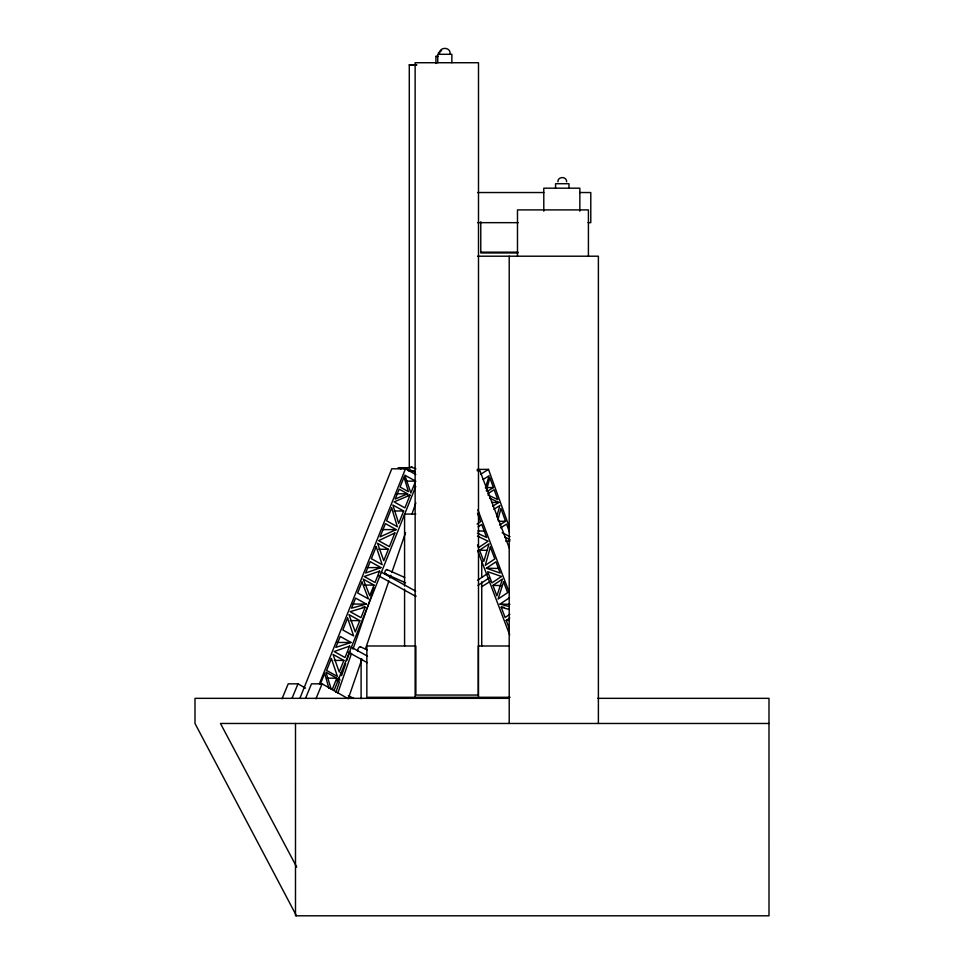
<?xml version="1.0" encoding="UTF-8"?>
<svg xmlns="http://www.w3.org/2000/svg" width="964" height="964" viewBox="0 0 964 964"><rect width="100%" height="100%" fill="white"/><g stroke="black" fill="none" stroke-linecap="round" stroke-linejoin="round"><path stroke-width="1.45" d="M439.476 53.538C439.223 46.682 450.417 46.682 450.152 53.538M557.903 181.786C557.698 176.171 566.856 176.171 566.651 181.786M497.846 520.078L500.943 508.498L505.558 521.283L499.533 525.055M486.302 490.809L489.845 477.746L493.399 487.579L487.157 491.483M496.677 516.861L499.87 505.534L493.845 509.305M485.398 488.109L489.122 475.746L483.084 479.506M335.858 692.369L339.449 681.958L336.882 680.825M345.714 663.678L341.593 675.607L340.449 672.98M346.727 660.726L349.884 651.58M337.822 693.116L351.547 653.351M353.005 649.085L374.08 588.028M348.233 698.792L361.946 659.027M365.38 649.085L388.902 580.931M389.878 578.087L390.866 575.243M391.842 572.411L405.567 532.646M411.929 514.186L415.858 502.822M300.105 697.767L391.77 468.805L405.483 468.805L415.809 474.505M319.409 683.801L405.483 468.805M320.446 683.862L324.639 673.39L328.929 688.32M332.231 689.549L336.785 678.174L325.977 672.197L331.279 689.381M343.859 660.4L339.208 672.004L333.026 654.423L343.859 660.4L334.255 660.4M359.789 620.611L355.27 631.89L348.968 614.622L359.789 620.611L350.185 620.611M365.163 607.187L360.97 617.659L350.137 611.682L365.163 607.187L362.416 607.187M374.008 585.088L369.754 595.704L363.187 579.099L374.008 585.088L364.416 585.088M388.347 549.275L383.768 560.711L377.527 543.298L388.347 549.275L378.744 549.275M403.675 510.992L398.71 523.38L392.854 505.003L403.675 510.992L394.071 510.992M410.013 495.159L404.916 507.883L394.095 501.895L410.013 495.159L407.266 495.159M415.629 481.144L410.869 493.002L404.796 475.156L415.629 481.144L406.025 481.144M334.159 690.26L415.761 486.422M282.042 698.767L288.212 683.838L297.997 683.838L305.528 688.139M292.092 698.117L297.997 683.838M305.6 698.117L311.505 683.838L322.109 683.838L347.221 698.165M315.939 698.767L322.109 683.838M438.343 52.972L441.584 50.477M477.084 524.054L480.662 521.644L477.469 513.246M478.144 526.838L481.723 524.44L486.663 537.454L477.445 533.249M479.542 550.203L489.073 543.804L483.808 561.446L479.542 550.203L486.627 550.336M486.386 568.23L495.93 561.831L500.183 573.038L486.386 568.23L499.147 568.471M477.722 580.159L487.663 573.496M477.999 585.413L489.17 577.906M492.929 585.425L502.461 579.027L496.894 595.885L492.929 585.425L501.437 585.582M509.341 606.573L500.027 604.115L509.558 597.704M509.872 614.285L505.112 617.478L501.184 607.175L504.027 607.224M509.366 628.697L506.208 620.382L509.787 617.972M480.891 474.131L488.495 469.384L509.366 527.212M487.941 493.628L494.171 489.736L497.725 499.581L487.917 494.978M492.724 506.208L498.762 502.437L489.688 498.195M500.545 527.886L506.582 524.115L509.45 532.044M481.373 586.943L490.182 581.449M396.228 529.598L380.105 536.852L385.395 523.609L396.228 529.598L382.515 529.598M407.567 493.809L395.24 499.027L399.192 489.17L407.567 493.809L396.602 493.809M381.009 567.603L365.621 573.014L370.188 561.614L381.009 567.603L367.296 567.603M351.041 642.458L335.846 647.386L340.22 636.469L351.041 642.458L337.328 642.458M366.404 604.067L351.547 608.176L355.583 598.09L366.404 604.067L352.691 604.067M435.921 63.431L435.921 56.394L437.873 56.37M416.665 64.709L409.29 64.709L409.29 468.456M409.29 64.95L416.665 64.95M477.566 192.535L543.792 192.535M579.846 192.535L590.787 192.535L590.787 222.66L588.052 222.66M477.566 222.66L518.198 222.66M480.771 252.17L517.933 252.17M517.933 252.954L480.771 252.954L480.771 221.78M477.554 256.207L598.391 256.207L598.391 723.47M410.543 467.697L398.168 467.697L400.916 468.914M477.192 469.384L488.495 469.384M486.338 487.579L493.399 487.579M491.7 502.437L498.762 502.437M415.785 514.065L404.579 514.065L404.579 586.088M498.496 521.283L505.558 521.283M505.666 541.141L509.908 541.141M508.92 645.988L478.277 645.988L478.277 695.056L415.87 695.056L415.87 645.988L366.85 645.988L366.85 697.297L510.089 697.297M327.182 678.174L336.785 678.174M509.293 698.334L194.993 698.334L194.993 723.47L296.406 915.704M597.692 698.334L768.995 698.334L769.007 915.8L295.49 915.8L295.502 723.47M769.007 723.47L220.467 723.47L296.731 867.106M438.114 56.43L435.921 56.394M477.06 470.697L479.903 470.757L509.293 548.094M477.855 530.947L484.94 531.08M500.027 604.115L509.944 604.295M506.208 620.382L509.04 620.43M415.942 468.926L410.772 466.962L412.098 466.938M410.977 470.167L409.652 470.203L415.05 471.83M501.184 607.175L509.257 609.513M413.062 470.806L414.303 471.348M387.022 569.591L404.747 577.484M385.106 573.701L405.567 582.81M360.464 646.856L367.236 649.869M337.448 679.054L340.015 680.186L338.894 677.511M348.305 695.743L353.655 698.213M477.433 536.08L488.097 541.214L478.554 547.624L477.529 544.925M502.172 532.755L510.04 536.683M504.774 536.984L510.077 539.756M381.081 572.014L415.665 591.137M378.816 575.942L415.966 596.487A2.265 1.085 -61.1 0 1 415.653 595.487M351.041 647.049L367.561 656.183M348.221 652.122L367.284 662.666M477.855 509.811L509.378 592.788M477.626 550.552L509.691 634.927M588.414 256.207L588.414 209.899L517.487 209.899L517.487 256.207M579.846 211.176L579.846 188.185L543.792 188.185L543.792 211.176M568.965 188.185L568.965 183.714L555.565 183.714L555.565 188.185M509.209 256.207L509.209 723.47M481.735 560.783L481.735 577.255M481.735 581.75L481.735 646.157M478.493 698.117L478.493 62.732L415.135 62.732L415.135 698.117M451.863 62.732L451.863 54.297L437.74 54.297L437.74 62.732M404.579 589.088L404.579 646.097M361.102 659.099L361.102 698.671M404.181 468.986A2.904 0.651 21.8 0 1 405.326 468.528A2.904 0.651 21.8 0 1 408.893 470.083A2.904 0.651 21.8 0 1 408.362 470.818M386.01 573.447A2.265 1 -66 0 1 384.769 572.917A2.265 1 -66 0 1 385.889 570.073A2.265 1 -66 0 1 387.335 570.11M357.572 651.387A2.904 1.277 -66 0 1 358.68 647.832A2.904 1.277 -66 0 1 360.705 647.133M490.327 547.082L485.29 565.35L494.833 558.939L490.327 547.082M503.557 581.907L498.099 599.042L507.642 592.643L503.557 581.907M331.399 658.508L326.603 670.462L337.424 676.451L331.399 658.508M347.582 618.081L342.823 629.974L353.643 635.951L347.582 618.081M362.018 582.027L357.644 592.944L368.465 598.921L362.018 582.027M376.189 546.636L371.357 558.686L382.178 564.675L376.189 546.636M391.661 507.968L386.54 520.777L397.361 526.766L391.661 507.968M404 477.168L400.048 487.025L408.435 491.652L404 477.168M349.583 646.109L345.004 657.532L334.183 651.544L349.583 646.109M379.599 571.134L375.044 582.485L364.223 576.508L379.599 571.134M394.879 532.971L389.396 546.648L378.575 540.671L394.879 532.971M501.497 576.472L491.953 582.883L487.712 571.7L501.497 576.472"/></g></svg>
